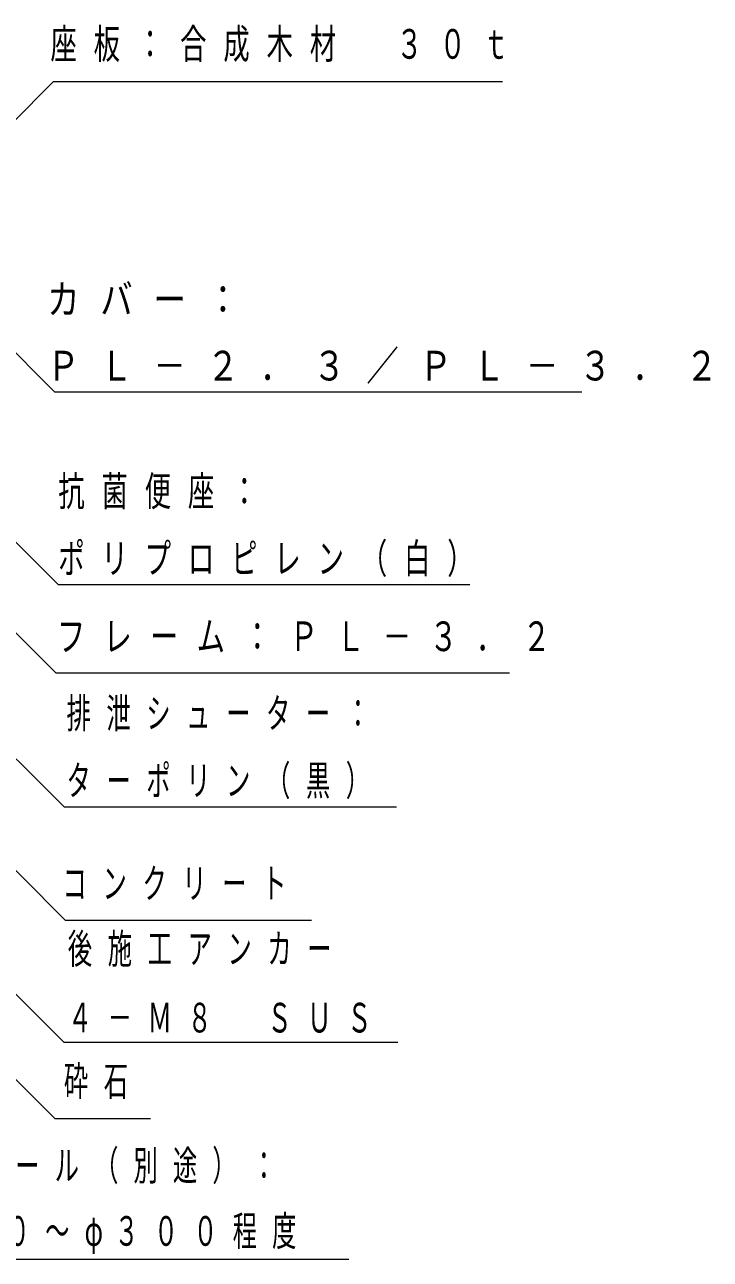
# Model space of a CAD drawing. Units: millimetres on the paper. Extents: x -385 to 0, y 0 to 267.
# Drawn here: x -196.1 to -145.4, y 56.9 to 148.3 of the extents above; entities that cross this region are included whole.
import ezdxf

# ---------------------------------------------------------------- set-up
doc = ezdxf.new("R2010")
doc.units = ezdxf.units.MM
doc.layers.add('LY_1', color=7, linetype='Continuous', lineweight=13)
doc.styles.add('ＭＳ ゴシック', font='')
doc.styles.get('ＭＳ ゴシック').set_extended_font_data('MS Gothic')

msp = doc.modelspace()

# ---------------------------------------------------------------- linework, layer by layer
at = {"layer": 'LY_1'}
for points in [[(-203.291, 134.74), (-193.991, 144.092), (-160.792, 144.092)], [(-216.565, 129.77), (-193.647, 106.852), (-163.192, 106.852)], [(-202.196, 129.406), (-193.92, 121.13), (-154.92, 121.13)], [(-205.557, 112.038), (-193.836, 100.332), (-160.263, 100.332)], [(-214.127, 111.219), (-193.205, 90.415), (-168.625, 90.415)], [(-202.872, 91.812), (-193.147, 82.032), (-174.913, 82.032)], [(-210.81, 90.566), (-193.234, 72.991), (-168.525, 72.991)], [(-199.963, 73.413), (-193.903, 67.354), (-186.821, 67.354)], [(-216.892, 67.783), (-205.744, 56.925), (-172.159, 56.925)]]:
    msp.add_lwpolyline(points, dxfattribs=at)

# ---------------------------------------------------------------- texts
at = {"layer": 'LY_1', "char_height": 2.199, "attachment_point": 4, "style": 'ＭＳ ゴシック'}
for s, insert in [('\\T1.64;\\W0.65;座板：合成木材\u3000３０ｔ', (-194.227, 146.742)), ('\\T1.64;\\W0.8;カバー：', (-194.477, 127.93)), ('\\T1.64;\\W0.8;ＰＬ－２．３／ＰＬ－３．２', (-194.477, 122.93)), ('\\T1.64;\\W0.65;抗菌便座：', (-193.65, 113.652)), ('\\T1.64;\\W0.65;ポリプロピレン（白）', (-193.65, 108.652)), ('\\T1.64;\\W0.7;フレーム：ＰＬ－３．２', (-193.748, 102.982)), ('\\T1.64;\\W0.6;排泄シューター：', (-193.042, 97.215)), ('\\T1.64;\\W0.6;ターポリン（黒）', (-193.042, 92.215)), ('\\T1.64;\\W0.6;コンクリート', (-193.329, 84.682)), ('\\T1.64;\\W0.6;後施工アンカー', (-192.942, 79.791)), ('\\T1.64;\\W0.6;４－Ｍ８\u3000ＳＵＳ', (-192.942, 74.791)), ('\\T1.64;\\W0.6;砕石', (-193.237, 70.004)), ('\\T1.62;\\W0.6;マンホール（別途）：', (-205.576, 63.725)), ('\\T1.62;\\W0.6;φ２００～φ３００程度', (-205.576, 58.725))]:
    msp.add_mtext(s, dxfattribs=dict(at, insert=insert))

doc.saveas('drawing.dxf')
